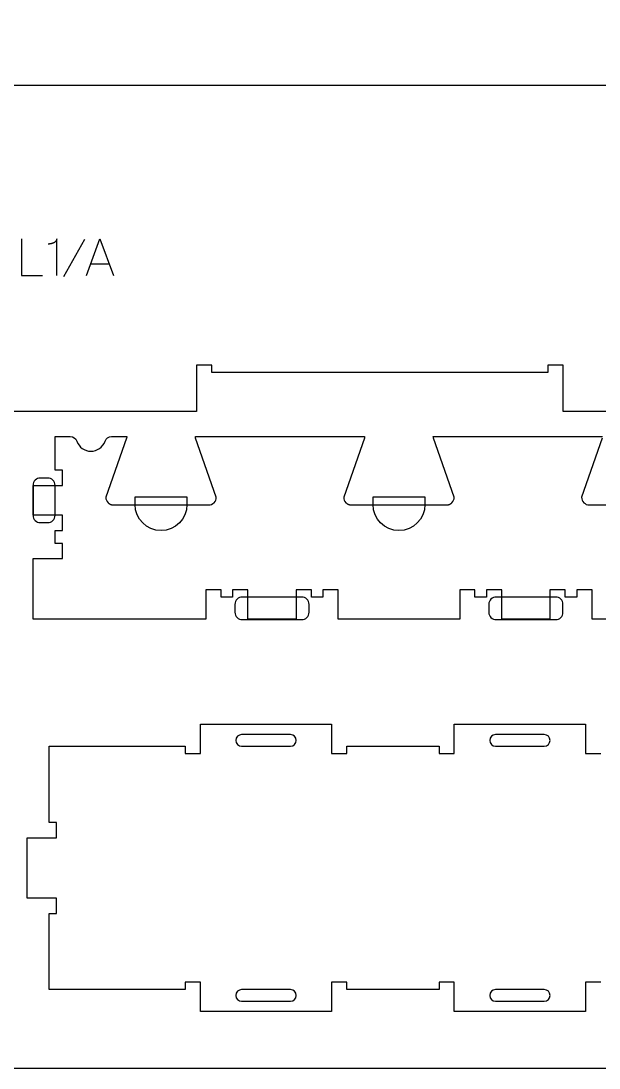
# Model space of a CAD drawing. Extents: x 0 to 4485, y 0 to 8771.
# Drawn here: x 1584 to 2058, y 3763 to 4621 of the extents above; entities that cross this region are included whole.
import ezdxf

# ---------------------------------------------------------------- set-up
doc = ezdxf.new("R2010")
doc.units = 0
for name, color, linetype in [('0_SHEET_SPRUCEPLY_2440X122', 1, 'CONTINUOUS'), ('1_ANYTOOL_1MMDEEP_LABELS_S', 2, 'CONTINUOUS'), ('3_ANYTOOL_CUTTHROUGH_INSID', 4, 'CONTINUOUS'), ('4_ANYTOOL_CUTTHROUGH_OUTSI', 5, 'CONTINUOUS'), ('5_ANYTOOL_HALF_MILL_9MM_IN', 3, 'CONTINUOUS')]:
    doc.layers.add(name, color=color, linetype=linetype)

msp = doc.modelspace()

# ---------------------------------------------------------------- linework, layer by layer
at = {"layer": '0_SHEET_SPRUCEPLY_2440X122'}
msp.add_lwpolyline([(371.7, 4982.59), (371.7, 3762.59), (2811.7, 3762.59), (2811.7, 4982.59)], close=True, dxfattribs=at)
at = {"layer": '1_ANYTOOL_1MMDEEP_LABELS_S', "color": 2}
for points in [[(1584.6, 4442.08), (1584.6, 4412.08), (1601.7, 4412.08)], [(1613.4, 4412.08), (1613.4, 4442.12), (1613.38, 4441.97), (1613.36, 4441.82), (1613.33, 4441.67), (1613.3, 4441.53), (1613.26, 4441.39), (1613.22, 4441.26), (1613.18, 4441.12), (1613.13, 4440.99), (1613.08, 4440.86), (1613.02, 4440.74), (1612.99, 4440.68), (1612.96, 4440.62), (1612.93, 4440.56), (1612.9, 4440.5), (1612.86, 4440.44), (1612.83, 4440.38), (1612.79, 4440.32), (1612.76, 4440.27), (1612.72, 4440.21), (1612.68, 4440.15), (1612.64, 4440.1), (1612.6, 4440.05), (1612.56, 4439.99), (1612.52, 4439.94), (1612.47, 4439.89), (1612.43, 4439.84), (1612.38, 4439.79), (1612.34, 4439.74), (1612.29, 4439.69), (1612.24, 4439.64), (1612.19, 4439.6), (1612.14, 4439.55), (1612.04, 4439.46), (1611.93, 4439.37), (1611.82, 4439.29), (1611.71, 4439.21), (1611.59, 4439.13), (1611.46, 4439.05), (1611.34, 4438.98), (1611.21, 4438.91), (1611.07, 4438.84), (1610.93, 4438.77), (1610.79, 4438.71), (1610.5, 4438.6), (1610.22, 4438.49), (1609.93, 4438.39), (1609.65, 4438.29), (1609.37, 4438.2), (1609.09, 4438.13), (1608.81, 4438.05), (1608.54, 4437.99), (1608.27, 4437.93), (1608, 4437.88), (1607.73, 4437.84), (1607.46, 4437.81), (1607.2, 4437.78), (1606.94, 4437.76), (1606.68, 4437.75), (1606.42, 4437.75)], [(1636.12, 4441.61), (1618.93, 4410.83)], [(1637.83, 4412.08), (1648.72, 4442.08), (1659.78, 4412.08)], [(1641.3, 4421.63), (1656.22, 4421.63)]]:
    msp.add_lwpolyline(points, dxfattribs=at)
at = {"layer": '3_ANYTOOL_CUTTHROUGH_INSID', "color": 4}
for points in [[(1804.84, 4026.35, 1), (1804.84, 4035.85), (1764.84, 4035.85, 1), (1764.84, 4026.35)], [(2012.84, 4026.35, 1), (2012.84, 4035.85), (1972.84, 4035.85, 1), (1972.84, 4026.35)], [(1804.84, 3826.85), (1764.84, 3826.85, 1), (1764.84, 3817.35), (1804.84, 3817.35, 1)], [(2012.84, 3826.85), (1972.84, 3826.85, 1), (1972.84, 3817.35), (2012.84, 3817.35, 1)]]:
    msp.add_lwpolyline(points, format="xyb", close=True, dxfattribs=at)
at = {"layer": '4_ANYTOOL_CUTTHROUGH_OUTSI', "color": 5}
for points in [[(828.1, 4568.05), (1728.1, 4568.05), (2028.1, 4568.05), (2515.35, 4568.05)], [(2327.85, 4300.55), (2028.35, 4300.55), (2028.35, 4338.55), (2015.85, 4338.55), (2015.85, 4332.55), (1740.35, 4332.55), (1740.35, 4338.55), (1727.85, 4338.55), (1727.85, 4300.55), (1428.35, 4300.55)], [(2059.09, 3832.85), (2046.59, 3832.85), (2046.59, 3808.85), (1939.09, 3808.85), (1939.09, 3832.85), (1926.59, 3832.85), (1926.59, 3826.85), (1851.09, 3826.85), (1851.09, 3832.85), (1838.59, 3832.85), (1838.59, 3808.85), (1731.09, 3808.85), (1731.09, 3832.85), (1718.59, 3832.85), (1718.59, 3826.85), (1607.09, 3826.85), (1607.09, 3889.35), (1613.09, 3889.35), (1613.09, 3901.85), (1589.09, 3901.85), (1589.09, 3951.35), (1613.09, 3951.35), (1613.09, 3963.85), (1607.09, 3963.85), (1607.09, 4026.35), (1718.59, 4026.35), (1718.59, 4020.35), (1731.09, 4020.35), (1731.09, 4044.35), (1838.59, 4044.35), (1838.59, 4020.35), (1851.09, 4020.35), (1851.09, 4026.35), (1926.59, 4026.35), (1926.59, 4020.35), (1939.09, 4020.35), (1939.09, 4044.35), (2046.59, 4044.35), (2046.59, 4020.35), (2059.09, 4020.35)]]:
    msp.add_lwpolyline(points, dxfattribs=at)
for points in [[(2139.5, 4130.51), (2052, 4130.51), (2052, 4154.26), (2052, 4154.51), (2039.5, 4154.51), (2039.5, 4148.51), (2030, 4148.51), (2030, 4154.51), (2017.5, 4154.51), (2017.5, 4154.26), (2017.5, 4130.51), (1978, 4130.51), (1978, 4154.26), (1978, 4154.51), (1965.5, 4154.51), (1965.5, 4148.51), (1956, 4148.51), (1956, 4154.51), (1943.5, 4154.51), (1943.5, 4154.26), (1943.5, 4130.51), (1844, 4130.51), (1844, 4154.26), (1844, 4154.51), (1831.5, 4154.51), (1831.5, 4148.51), (1822, 4148.51), (1822, 4154.51), (1809.5, 4154.51), (1809.5, 4154.26), (1809.5, 4130.51), (1770, 4130.51), (1770, 4154.26), (1770, 4154.51), (1757.5, 4154.51), (1757.5, 4148.51), (1748, 4148.51), (1748, 4154.51), (1735.5, 4154.51), (1735.5, 4154.26), (1735.5, 4130.51), (1594, 4130.51), (1594, 4180.01), (1618, 4180.01), (1618, 4192.51), (1612, 4192.51), (1612, 4203.01), (1618, 4203.01), (1618, 4215.51), (1594, 4215.51), (1594, 4240.01), (1618, 4240.01), (1618, 4252.51), (1612, 4252.51), (1612, 4280.01), (1624.41, 4280.01), (1624.41, 4280.01, -0.317837), (1629.83, 4276.18, 0.317837), (1641.38, 4268.01, 0.317837), (1652.93, 4276.18, -0.317837), (1658.35, 4280.01), (1670.75, 4280.01, -0.061485), (1670.51, 4278.62), (1653.62, 4230.34), (1653.6, 4230.3), (1653.6, 4230.26), (1653.6, 4230.26, 0.198912), (1655.43, 4225.84), (1655.54, 4225.73), (1655.65, 4225.63), (1655.76, 4225.53), (1655.88, 4225.43), (1656, 4225.34), (1656.12, 4225.25), (1656.24, 4225.16), (1656.37, 4225.07), (1656.5, 4224.98), (1656.63, 4224.9), (1656.76, 4224.83), (1656.9, 4224.75), (1657.04, 4224.68), (1657.18, 4224.61), (1657.32, 4224.55), (1657.46, 4224.48), (1657.6, 4224.43), (1657.75, 4224.37), (1657.9, 4224.32), (1658.05, 4224.28), (1658.19, 4224.23), (1658.34, 4224.19), (1658.49, 4224.16), (1658.64, 4224.13), (1658.8, 4224.1), (1658.95, 4224.07), (1659.1, 4224.05), (1659.25, 4224.04), (1659.4, 4224.02), (1659.55, 4224.02), (1659.7, 4224.01), (1659.85, 4224.01), (1737.85, 4224.01, 0.414214), (1744.1, 4230.26), (1744.1, 4230.3), (1744.09, 4230.34), (1727.19, 4278.62), (1727.19, 4278.62, -0.061485), (1726.96, 4280.01), (1865.65, 4280.01, -0.061485), (1865.41, 4278.62), (1848.52, 4230.34), (1848.5, 4230.3), (1848.5, 4230.26), (1848.5, 4230.26, 0.198912), (1850.33, 4225.84), (1850.44, 4225.73), (1850.55, 4225.63), (1850.66, 4225.53), (1850.78, 4225.43), (1850.9, 4225.34), (1851.02, 4225.25), (1851.14, 4225.16), (1851.27, 4225.07), (1851.4, 4224.98), (1851.53, 4224.9), (1851.66, 4224.83), (1851.8, 4224.75), (1851.94, 4224.68), (1852.08, 4224.61), (1852.22, 4224.55), (1852.36, 4224.48), (1852.5, 4224.43), (1852.65, 4224.37), (1852.8, 4224.32), (1852.95, 4224.28), (1853.09, 4224.23), (1853.24, 4224.19), (1853.39, 4224.16), (1853.54, 4224.13), (1853.7, 4224.1), (1853.85, 4224.07), (1854, 4224.05), (1854.15, 4224.04), (1854.3, 4224.02), (1854.45, 4224.02), (1854.6, 4224.01), (1854.75, 4224.01), (1932.75, 4224.01), (1932.9, 4224.01), (1933.05, 4224.02), (1933.2, 4224.02), (1933.35, 4224.04), (1933.51, 4224.05), (1933.66, 4224.07), (1933.81, 4224.1), (1933.96, 4224.13), (1934.11, 4224.16), (1934.26, 4224.19), (1934.41, 4224.23), (1934.56, 4224.28), (1934.71, 4224.32), (1934.85, 4224.37), (1935, 4224.43), (1935.14, 4224.48), (1935.29, 4224.55), (1935.43, 4224.61), (1935.57, 4224.68), (1935.71, 4224.75), (1935.84, 4224.83), (1935.97, 4224.9), (1936.11, 4224.98), (1936.23, 4225.07), (1936.36, 4225.16), (1936.49, 4225.25), (1936.61, 4225.34), (1936.73, 4225.43), (1936.84, 4225.53), (1936.95, 4225.63), (1937.06, 4225.73), (1937.17, 4225.84, 0.198912), (1939, 4230.26), (1939, 4230.3), (1938.99, 4230.34), (1922.09, 4278.62), (1922.09, 4278.62, -0.061485), (1921.86, 4280.01), (2060.55, 4280.01, -0.061485)], [(2060.31, 4278.62), (2043.42, 4230.34), (2043.4, 4230.3), (2043.4, 4230.26), (2043.4, 4230.26, 0.414214), (2049.65, 4224.01), (2127.65, 4224.01)]]:
    msp.add_lwpolyline(points, format="xyb", dxfattribs=at)
at = {"layer": '5_ANYTOOL_HALF_MILL_9MM_IN'}
for points in [[(1600, 4246.01, 0.414214), (1594, 4240.01), (1594, 4215.51, 0.414214), (1600, 4209.51), (1606, 4209.51, 0.414214), (1612, 4215.51), (1612, 4240.01, 0.414214), (1606, 4246.01)], [(1720.1, 4224.26, -1), (1677.6, 4224.26), (1677.6, 4224.51), (1677.6, 4230.51), (1720.1, 4230.51), (1720.1, 4224.51), (1720.1, 4224.26)], [(1915, 4224.26, -1), (1872.5, 4224.26), (1872.5, 4224.51), (1872.5, 4230.51), (1915, 4230.51), (1915, 4224.51), (1915, 4224.26)], [(1765.38, 4148.51, 0.414214), (1759.38, 4142.51), (1759.38, 4136.01, 0.414214), (1765.38, 4130.01), (1814.13, 4130.01, 0.414214), (1820.13, 4136.01), (1820.13, 4142.51, 0.414214), (1814.13, 4148.51)], [(1973.38, 4148.51, 0.414214), (1967.38, 4142.51), (1967.38, 4136.01, 0.414214), (1973.38, 4130.01), (2022.13, 4130.01, 0.414214), (2028.13, 4136.01), (2028.13, 4142.51, 0.414214), (2022.13, 4148.51)]]:
    msp.add_lwpolyline(points, format="xyb", close=True, dxfattribs=at)

doc.saveas('drawing.dxf')
